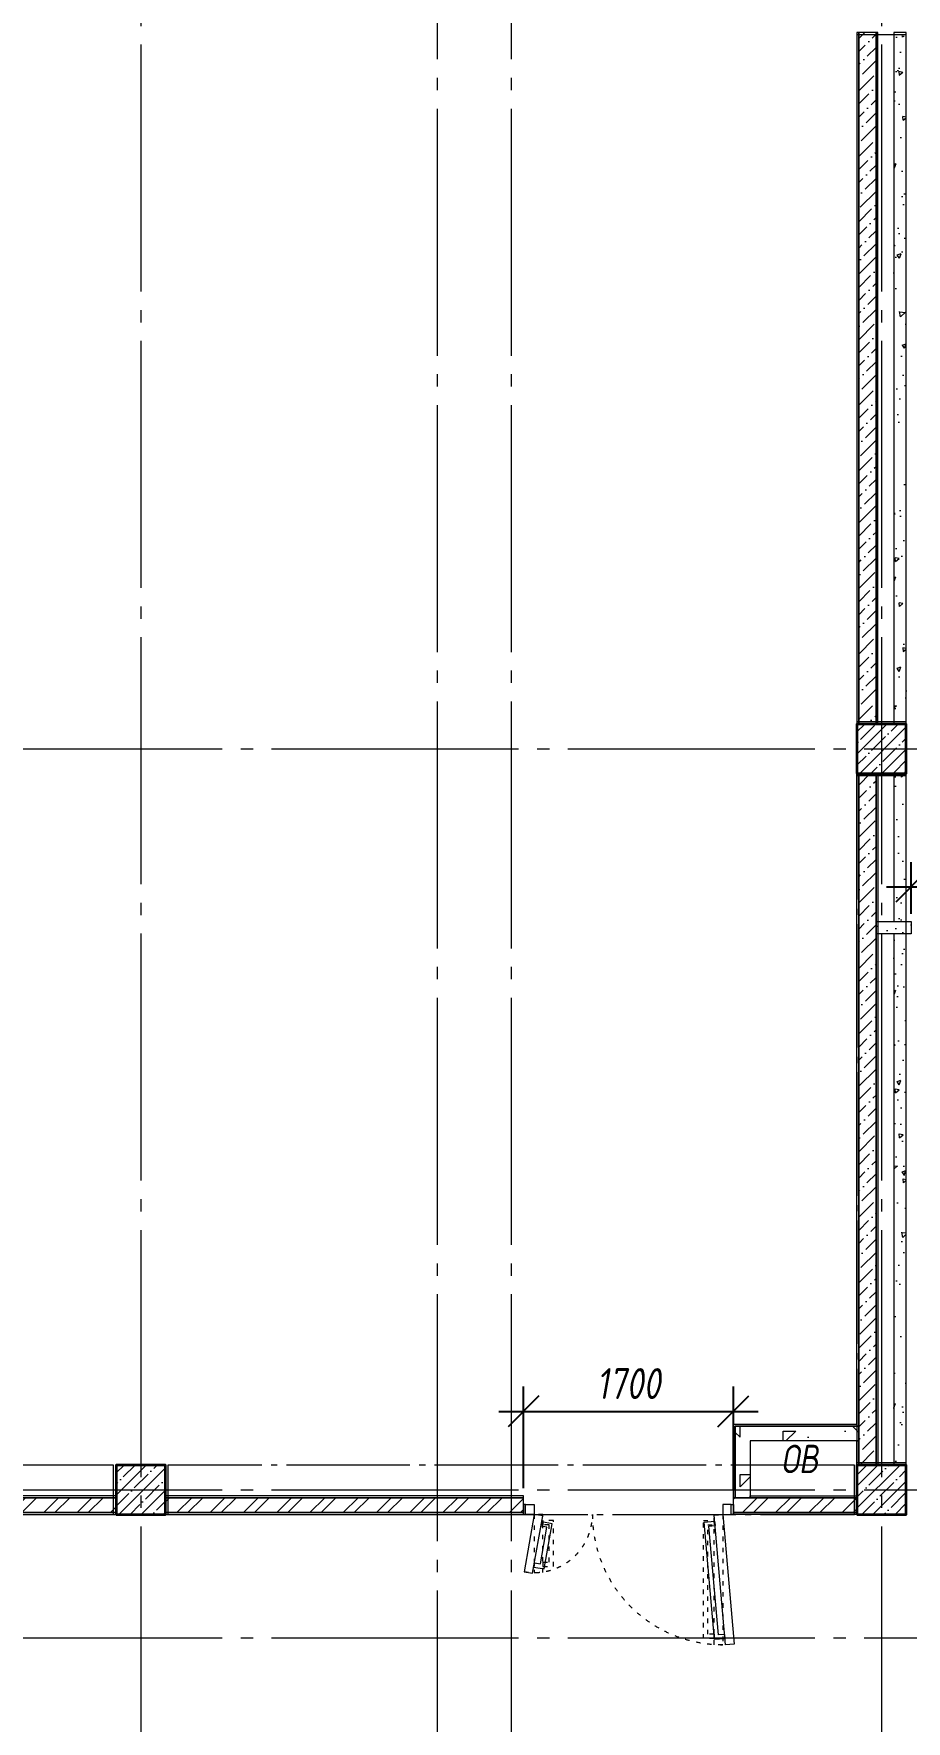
# Model space of a CAD drawing. Header units: millimetres. Extents: x -85420 to 1195317, y -69347 to 470418.
# Drawn here: x 477079 to 484146, y 56901 to 70566 of the extents above; entities that cross this region are included whole.
import ezdxf

# ---------------------------------------------------------------- set-up
doc = ezdxf.new("R2010")
doc.units = ezdxf.units.MM
for name, pattern in [('ACAD_ISO03W100', [30, 12, -18]), ('GOST2.303 6', [12, 8, -1.5, 1, -1.5]), ('ГОСТ 2.303 5', [24, 20, -1.5, 1, -1.5]), ('ГОСТ 2.303 6', [12, 8, -1.5, 1, -1.5]), ('осевая', [50.8, 31.75, -6.35, 6.35, -6.35])]:
    doc.linetypes.add(name, pattern=pattern)
for name, color, linetype, lineweight in [('!М_Отверстия в перекрытиях', 253, 'Continuous', 15), ('!М_Перегородки_пеноблок', 7, 'Continuous', 20), ('!ФС_Ригели_балки', 251, 'ГОСТ 2.303 6', 15), ('+АР_Осевые линии', 252, 'GOST2.303 6', 9), ('+АР_Стены внутренние', 250, 'Continuous', 18), ('АР_Двери', 7, 'Continuous', 0), ('АР_Колонны', 5, 'Continuous', 35), ('АР_колонны штриховка', 193, 'Continuous', 5), ('Колонны', 7, 'Continuous', 25), ('СПДС_+АР_Стены', 250, 'Continuous', 20), ('СПДС_РАЗМЕРЫ', 252, 'Continuous', 0)]:
    doc.layers.add(name, color=color, linetype=linetype, lineweight=lineweight)
doc.layers.add('ОСИ', color=7, linetype='осевая', lineweight=13, true_color=0x999999)
doc.styles.add('ГОСТ 2.304', font='CS_Gost2304.shx', dxfattribs={"oblique": 10})
doc.dimstyles.new('СПДС', dxfattribs={"dimscale": 100, "dimtxt": 2.5, "dimasz": 2.5, "dimexe": 2, "dimexo": 0.625, "dimgap": 1, "dimtad": 1, "dimdec": 0, "dimrnd": 5, "dimtxsty": 'ГОСТ 2.304', "dimblk": 'OBLIQUE', "dimblk1": 'OBLIQUE', "dimblk2": 'OBLIQUE', "dimcen": 2.5, "dimdle": 2, "dimadec": 0, "dimazin": 2, "dimtfac": 0.75, "dimtdec": 4, "dimtmove": 1, "dimatfit": 3, "dimfxl": 1, "dimtfill": 1, "dimtolj": 1, "dimarcsym": 1})
pattern_1 = [(140, (1e-13, 1), (31.878, 364.37), [38.1, -419.1]), (85, (1e-13, 1), (-382.114, -70.487), [30.48, -335.281]), (190.4514, (2.66, 31.36), (-350.236, 293.882), [32.38, -356.18]), (136.184, (-101.6, 1), (84.085, 542.158), [57.15, -628.65]), (186.636, (-94.6, 46.2), (-494.85, 474.81), [48.57, -534.27]), (81.184, (-101.6, 1), (-494.85, 474.81), [45.72, -502.92]), (111, (-76.2, 51.8), (204.53, 303.229), [38.1, -419.1]), (56, (-76.2, 51.8), (-368.376, 123.604), [30.48, -335.28]), (161.4514, (-59.16, 77.07), (-163.846, 426.833), [32.38, -356.18]), (127.5, (1e-13, 1), (-169.11, 6.1772), [0, -331.216, 0, -340.36, 0, -336.55]), (97.5, (1e-13, 1), (-200.361, 133.6393), [0, -194.056, 0, -323.596, 0, -128.27]), (57.5, (1e-13, -112.28), (11.4575, 271.1812), [0, -127, 0, -396.24, 0, -525.78]), (47.5, (1e-13, -163.08), (-50.853, 296.258), [0, -165.1, 0, -263.144, 0, -373.38])]
pattern_2 = [(45, (0, 0), (0, -269.40768), []), (45, (5792.26, -5971.88), (-269.40768, 0), [])]
pattern_3 = [(45, (150, 150), (0, 1000), [141.4, -282.8, 70.7, -424.3, 141.4, -353.61356]), (135, (800, 200), (-1000, 9e-14), [141.4, -212.1, 70.7, -353.6, 141.4, -495.01356]), (63.43495, (0, 0), (5e-08, 1000), [111.8, -447.2, 111.8, -447.234, 0, 0]), (116.56505, (0, 0), (-4e-07, 1000), [111.8, -447.2, 111.8, -447.234, 0, 0]), (0, (0, 100), (0, 1000), [50, -400, 100, -400, 50, 0]), (0, (0, 250), (0, 1000), [-150, 100, -400, 0, -350, 0]), (0, (0, 300), (0, 1000), [-400, 0, -300, 100, -200, 0]), (0, (0, 450), (0, 1000), [-200, 0, -250, 100, -450, 0]), (0, (0, 600), (0, 1000), [-200, 100, -400, 100, -200, 0]), (0, (0, 850), (0, 1000), [-150, 100, -200, 0, -550, 0]), (0, (0, 900), (0, 1000), [-200, 0, -600, 100, -100, 0]), (90, (50, 200), (-1000, 6e-14), [-300, 0, -300, 0, -400, 0]), (90, (150, 0), (-1000, 6e-14), [-150, 100, -400, 0, -350, 0]), (90, (250, 0), (-1000, 6e-14), [-400, 0, -350, 100, -150, 0]), (90, (800, 0), (-1000, 6e-14), [-200, 100, -500, 100, -100, 0]), (90, (100, 100), (-1000, 6e-14), [-300, 0, -350, 0, -350, 0]), (90, (200, 100), (-1000, 6e-14), [-250, 0, -550, 0, -200, 0]), (90, (300, 150), (-1000, 6e-14), [-500, 0, -150, 0, -350, 0]), (90, (350, 50), (-1000, 6e-14), [-450, 0, -200, 0, -250, 0]), (90, (450, 200), (-1000, 6e-14), [-400, 0, -150, 0, -400, 0]), (90, (500, 250), (-1000, 6e-14), [-450, 0, -200, 0, -350, 0]), (90, (550, 0), (-1000, 6e-14), [-600, 0, -250, 0, -150, 0]), (90, (600, 150), (-1000, 6e-14), [-200, 0, -400, 0, -400, 0]), (90, (650, 100), (-1000, 6e-14), [-450, 0, -250, 0, -300, 0]), (90, (700, 50), (-1000, 6e-14), [-400, 0, -300, 0, -300, 0]), (90, (800, 100), (-1000, 6e-14), [-300, 0, -300, 0, -400, 0]), (90, (900, 150), (-1000, 6e-14), [-400, 0, -200, 0, -400, 0]), (90, (950, 200), (-1000, 6e-14), [-150, 0, -600, 0, -250, 0])]
pattern_4 = [(45, (0, 0), (39.774756, 145.840774), [187.5, -40.5, 0, -40.5])]

# ---------------------------------------------------------------- blocks, each defined once
blk = doc.blocks.new('1700-3')
for points in [[(-476, 1526), (-12, 1444), (0, 1513), (-464, 1595)], [(0, -13), (-1051, -105), (-1057, -35), (-6, 57)]]:
    blk.add_lwpolyline(points, close=True)
at = {"linetype": 'ACAD_ISO03W100', "ltscale": 3}
for points in [[(-471, 1443), (0, 1443), (0, 1513), (-471, 1513)], [(0, -13), (-1055, -13), (-1055, 57), (0, 57)]]:
    blk.add_lwpolyline(points, close=True, dxfattribs=at)
for points in [[(-392, 1511), (-427, 1517), (-441, 1434), (-76, 1369), (-61, 1453), (-96, 1459)], [(-392, 1511), (-401, 1462), (-104, 1410), (-96, 1459)], [(80, 1600), (0, 1600), (0, 1583), (80, 1583), (80, 1600)], [(0, 1583), (80, 1583), (80, 1513), (50, 1513), (50, 1513), (0, 1513), (0, 1583)], [(-972, -28), (-1007, -31), (-1014, 54), (-63, 137), (-56, 52), (-91, 49)], [(-972, -28), (-976, 22), (-95, 99), (-91, 49)], [(0, -83), (80, -83), (80, -13), (50, -13), (50, -13), (0, -13), (0, -83)], [(80, -100), (0, -100), (0, -83), (80, -83), (80, -100)]]:
    blk.add_lwpolyline(points)
for points in [[(-386, 1443), (-421, 1443), (-421, 1358), (-50, 1358), (-50, 1443), (-85, 1443)], [(-386, 1443), (-386, 1393), (-85, 1393), (-85, 1443)], [(-970, 57), (-1005, 57), (-1005, 142), (-50, 142), (-50, 57), (-85, 57)], [(-970, 57), (-970, 107), (-85, 107), (-85, 57)]]:
    blk.add_lwpolyline(points, dxfattribs=at)
for centre, radius, start, end in [((0, 1513), 471, 170, 270), ((0, -13), 1055, 90, 181.2023)]:
    blk.add_arc(centre, radius, start, end, dxfattribs=at)
blk = doc.blocks.new('_Oblique')
at = {"color": 0, "linetype": 'ByBlock', "lineweight": -2}
blk.add_line((-0.5, -0.5), (0.5, 0.5), dxfattribs=at)
blk = doc.blocks.new('*D382')
at = {"layer": 'Defpoints', "color": 0, "ltscale": 100, "transparency": 16777216}
for p in [(482746, 59411), (481046, 58726), (482746, 58711)]:
    blk.add_point(p, dxfattribs=at)
at = {"layer": 'СПДС_РАЗМЕРЫ', "color": 0, "lineweight": -2, "ltscale": 100, "transparency": 16777216}
for p, q in [((481046, 58789), (481046, 59611)), ((482746, 58774), (482746, 59611)), ((480846, 59411), (482946, 59411))]:
    blk.add_line(p, q, dxfattribs=at)
at = {"layer": 'СПДС_РАЗМЕРЫ', "color": 0, "lineweight": -2, "ltscale": 100, "transparency": 16777216, "xscale": 250, "yscale": 250, "zscale": 250, "rotation": 180}
blk.add_blockref('_Oblique', (481046, 59411), dxfattribs=at)
at = {"layer": 'СПДС_РАЗМЕРЫ', "color": 0, "lineweight": -2, "ltscale": 100, "transparency": 16777216, "xscale": 250, "yscale": 250, "zscale": 250}
blk.add_blockref('_Oblique', (482746, 59411), dxfattribs=at)
at = {"layer": 'СПДС_РАЗМЕРЫ', "color": 0, "ltscale": 100, "transparency": 16777216, "insert": (481896, 59636), "char_height": 250, "attachment_point": 5, "style": 'ГОСТ 2.304', "bg_fill": 3, "box_fill_scale": 1.1, "bg_fill_color": 256, "bg_fill_true_color": 13158600, "bg_fill_transparency": 0}
blk.add_mtext('\\A1;1700', dxfattribs=at)
blk = doc.blocks.new('*D295')
at = {"layer": 'Defpoints', "color": 0, "ltscale": 100, "transparency": 16777216}
for p in [(485287, 63659), (484186, 63378), (485287, 63378)]:
    blk.add_point(p, dxfattribs=at)
at = {"layer": 'СПДС_РАЗМЕРЫ', "color": 0, "lineweight": -2, "ltscale": 100, "transparency": 16777216}
for p, q in [((484186, 63441), (484186, 63859)), ((485287, 63441), (485287, 63859)), ((483986, 63659), (485487, 63659))]:
    blk.add_line(p, q, dxfattribs=at)
at = {"layer": 'СПДС_РАЗМЕРЫ', "color": 0, "lineweight": -2, "ltscale": 100, "transparency": 16777216, "xscale": 250, "yscale": 250, "zscale": 250, "rotation": 180}
blk.add_blockref('_Oblique', (484186, 63659), dxfattribs=at)
at = {"layer": 'СПДС_РАЗМЕРЫ', "color": 0, "lineweight": -2, "ltscale": 100, "transparency": 16777216, "xscale": 250, "yscale": 250, "zscale": 250}
blk.add_blockref('_Oblique', (485287, 63659), dxfattribs=at)
at = {"layer": 'СПДС_РАЗМЕРЫ', "color": 0, "ltscale": 100, "transparency": 16777216, "insert": (484737, 63884), "char_height": 250, "attachment_point": 5, "style": 'ГОСТ 2.304', "bg_fill": 3, "box_fill_scale": 1.1, "bg_fill_color": 256, "bg_fill_true_color": 13158600, "bg_fill_transparency": 0}
blk.add_mtext('\\A1;1100', dxfattribs=at)
blk = doc.blocks.new('*U264')
at = {"lineweight": 15}
h = blk.add_hatch(dxfattribs=at)
h.set_pattern_fill('AR-CONC', color=256, scale=2, angle=90)
h.set_pattern_definition(pattern_1)
h.paths.add_polyline_path([(100, 1198), (100, 0), (0, 0), (0, 1198)])
at = {"linetype": 'ByBlock', "ltscale": 100, "transparency": 33554687}
blk.add_lwpolyline([(0, 0), (0, 1198), (100, 1198), (100, 0)], close=True, dxfattribs=at)
blk = doc.blocks.new('*U261')
at = {"lineweight": 15}
h = blk.add_hatch(dxfattribs=at)
h.set_pattern_fill('AR-CONC', color=256, scale=2, angle=180)
h.set_pattern_definition([(230, (-1, 6e-14), (-364.37, 31.88), [38.1, -419.1]), (175, (-1, 6e-14), (70.5, -382.1), [30.48, -335.28]), (280.45, (-31.36, 2.66), (-293.9, -350.24), [32.38, -356.18]), (226.18, (-1, -101.6), (-542.16, 84.1), [57.15, -628.65]), (276.64, (-46.2, -94.6), (-474.8, -494.85), [48.57, -534.27]), (171.18, (-1, -101.6), (-474.8, -494.85), [45.72, -502.92]), (201, (-51.8, -76.2), (-303.23, 204.53), [38.1, -419.1]), (146, (-51.8, -76.2), (-123.6, -368.38), [30.48, -335.28]), (251.45, (-77.07, -59.16), (-426.83, -163.85), [32.38, -356.18]), (217.5, (-1, 6e-14), (-6.18, -169.11), [0, -331.216, 0, -340.36, 0, -336.55]), (187.5, (-1, 6e-14), (-133.64, -200.36), [0, -194.056, 0, -323.596, 0, -128.27]), (147.5, (112.28, 4e-14), (-271.18, 11.457), [0, -127, 0, -396.24, 0, -525.78]), (137.5, (163.08, 4e-14), (-296.26, -50.85), [0, -165.1, 0, -263.144, 0, -373.38])])
edge = h.paths.add_edge_path()
edge.add_line((0, 0), (-285, 0))
edge.add_line((0, -100), (0, 0))
edge.add_line((-285, -100), (0, -100))
edge.add_line((-285, 0), (-285, -100))
at = {"linetype": 'ByBlock', "ltscale": 100, "transparency": 33554687}
blk.add_lwpolyline([(0, 0), (-285, 0), (-285, -100), (0, -100)], close=True, dxfattribs=at)
blk = doc.blocks.new('*U265')
at = {"lineweight": 15}
h = blk.add_hatch(dxfattribs=at)
h.set_pattern_fill('AR-CONC', color=256, scale=2, angle=90)
h.set_pattern_definition(pattern_1)
h.paths.add_polyline_path([(100, 5600), (100, 0), (0, 0), (0, 5600)])
at = {"linetype": 'ByBlock', "ltscale": 100, "transparency": 33554687}
blk.add_lwpolyline([(0, 0), (0, 5600), (100, 5600), (100, 0)], close=True, dxfattribs=at)
blk = doc.blocks.new('*U263')
at = {"lineweight": 15}
h = blk.add_hatch(dxfattribs=at)
h.set_pattern_fill('AR-CONC', color=256, scale=2, angle=90)
h.set_pattern_definition(pattern_1)
h.paths.add_polyline_path([(100, 4302), (100, 0), (0, 0), (0, 4302)])
at = {"linetype": 'ByBlock', "ltscale": 100, "transparency": 33554687}
blk.add_lwpolyline([(0, 0), (0, 4302), (100, 4302), (100, 0)], close=True, dxfattribs=at)
blk = doc.blocks.new('Колонна 400х400')
at = {"layer": 'АР_колонны штриховка'}
h = blk.add_hatch(dxfattribs=at)
h.set_pattern_fill('ANSI35', color=256, scale=20)
h.set_pattern_definition([(45, (-139655.88, -114865.3), (-89.80256, 89.80256), []), (45, (-139566.07, -114865.3), (-89.80256, 89.80256), [158.75, -31.75, 0, -31.75])])
h.paths.add_polyline_path([(0, 0), (400, 0), (400, 400), (0, 400)])
at = {"layer": 'АР_Колонны'}
blk.add_lwpolyline([(0, 0), (400, 0), (400, 400), (0, 400)], close=True, dxfattribs=at)
blk = doc.blocks.new('*U49')
at = {"linetype": 'ГОСТ 2.303 5', "ltscale": 50}
blk.add_lwpolyline([(5560, 400), (0, 400), (0, 0), (5560, 0)], close=True, dxfattribs=at)
blk = doc.blocks.new('*U51')
at = {"linetype": 'ГОСТ 2.303 5', "ltscale": 50}
blk.add_lwpolyline([(5560, 400), (0, 400), (0, 0), (5560, 0)], close=True, dxfattribs=at)
blk = doc.blocks.new('Из_буфера30619')
at = {"rotation": 270}
for p in [(41580, -20), (41580, -6020)]:
    blk.add_blockref('*U51', p, dxfattribs=at)
for p in [(30000, -12000), (36000, -12000)]:
    blk.add_blockref('*U49', p)
blk = doc.blocks.new('A$C314F1C93')
at = {"layer": '+АР_Осевые линии', "linetype": 'ГОСТ 2.303 5', "lineweight": 0, "ltscale": 100}
for p, q in [((47540, 64752.7), (47540, -9752.2)), ((53540, 64752.7), (53540, -9752.2)), ((49940, 64233), (49940, -9232.6)), ((50540, 64233), (50540, -9232.6))]:
    blk.add_line(p, q, dxfattribs=at)
for points in [[(-4200, 49450), (75280, 49450)], [(-4200, 43450), (75280, 43450)], [(-4200, 42250), (75280, 42250)]]:
    blk.add_lwpolyline(points, dxfattribs=at)

msp = doc.modelspace()

# ---------------------------------------------------------------- block references
at = {"layer": 'ОСИ', "ltscale": 40}
msp.add_blockref('A$C314F1C93', (430406.4, 15326.4, 0), dxfattribs=at)

# ---------------------------------------------------------------- next in the draw order: hatches: boundary and pattern name
at = {"layer": '+АР_Стены внутренние', "lineweight": 0, "ltscale": 100}
h = msp.add_hatch(dxfattribs=at)
h.set_pattern_fill('БЕТОН И ИЗДЕЛИЯ ИЗ НЕГО', color=256, scale=30, style=0, pattern_type=2)
h.set_pattern_definition(pattern_4)
h.paths.add_polyline_path([(483761.4, 70576.4), (483761.4, 64976.4), (483901.4, 64976.4), (483901.4, 70576.4)], flags=0)
h = msp.add_hatch(dxfattribs=at)
h.set_pattern_fill('БЕТОН И ИЗДЕЛИЯ ИЗ НЕГО', color=256, scale=30, style=0, pattern_type=2)
h.set_pattern_definition(pattern_4)
h.paths.add_polyline_path([(483761.4, 64576.4), (483761.4, 58976.4), (483901.4, 58976.4), (483901.4, 64576.4)], flags=0)
at = {"layer": 'СПДС_+АР_Стены', "lineweight": 15, "ltscale": 100}
h = msp.add_hatch(dxfattribs=at)
h.set_pattern_fill('КИРПИЧ', color=1, scale=20, style=0, pattern_type=2)
h.set_pattern_definition(pattern_2)
h.paths.add_polyline_path([(472146.4, 58591.4), (477746.4, 58591.4), (477746.4, 58711.4), (472146.4, 58711.4)], flags=0)

# ---------------------------------------------------------------- next in the draw order: linework, layer by layer
at = {"layer": '+АР_Стены внутренние', "ltscale": 100}
for points in [[(483761.4, 64976.4), (483761.4, 70576.4), (483746.4, 70576.4), (483746.4, 64976.4), (483761.4, 64976.4)], [(483761.4, 70576.4), (483761.4, 64976.4), (483901.4, 64976.4), (483901.4, 70576.4), (483761.4, 70576.4)], [(483901.4, 70576.4), (483901.4, 64976.4), (483916.4, 64976.4), (483916.4, 70576.4), (483901.4, 70576.4)], [(483761.4, 64576.4), (483901.4, 64576.4), (483901.4, 58976.4), (483761.4, 58976.4), (483761.4, 64576.4)], [(483901.4, 64576.4), (483916.4, 64576.4), (483916.4, 58976.4), (483901.4, 58976.4), (483901.4, 64576.4)], [(483761.4, 58976.4), (483746.4, 58976.4), (483746.4, 59171.4), (483761.4, 59171.4), (483761.4, 58976.4)]]:
    msp.add_lwpolyline(points, close=True, dxfattribs=at)
msp.add_lwpolyline([(483746.4, 59306.4), (483746.4, 64576.4), (483761.4, 64576.4), (483761.4, 59291.4), (483746.4, 59291.4)], dxfattribs=at)
at = {"layer": 'СПДС_+АР_Стены', "ltscale": 100}
for points in [[(472146.4, 58711.4), (477746.4, 58711.4), (477746.4, 58726.4), (472146.4, 58726.4), (472146.4, 58711.4)], [(472146.4, 58591.4), (477746.4, 58591.4), (477746.4, 58711.4), (472146.4, 58711.4), (472146.4, 58591.4)], [(477746.4, 58591.4), (472146.4, 58591.4), (472146.4, 58576.4), (477746.4, 58576.4), (477746.4, 58591.4)], [(481046.4, 58591.4), (478146.4, 58591.4), (478146.4, 58576.4), (481046.4, 58576.4), (481046.4, 58591.4)], [(482746.4, 58591.4), (483746.4, 58591.4), (483746.4, 58576.4), (482746.4, 58576.4), (482746.4, 58591.4)]]:
    msp.add_lwpolyline(points, close=True, dxfattribs=at)

# ---------------------------------------------------------------- next in the draw order: block references
at = {"layer": '!М_Перегородки_пеноблок', "xscale": -1}
for name, p in [('*U265', (484146.4, 64976.4, 0)), ('*U264', (484146.4, 63378.3, 0)), ('*U261', (483901.4, 63378.3, 0)), ('*U263', (484146.4, 58976.4, 0))]:
    msp.add_blockref(name, p, dxfattribs=at)
at = {"layer": '!ФС_Ригели_балки'}
msp.add_blockref('Из_буфера30619', (442166.4, 70576.4, 0), dxfattribs=at)
at = {"layer": 'Колонны'}
for p in [(483746.4, 64576.4, 0), (477746.4, 58576.4, 0), (483746.4, 58576.4, 0)]:
    msp.add_blockref('Колонна 400х400', p, dxfattribs=at)

# ---------------------------------------------------------------- next in the draw order: texts
at = {"layer": '!М_Отверстия в перекрытиях', "ltscale": 50, "insert": (483281.4, 59025.4), "char_height": 230, "width": 930, "attachment_point": 5, "line_spacing_factor": 0.648, "style": 'ГОСТ 2.304'}
msp.add_mtext('ОВ', dxfattribs=at)

# ---------------------------------------------------------------- next in the draw order: dimensions: what is measured, and where the dimension line sits
at = {"layer": 'СПДС_РАЗМЕРЫ', "ltscale": 100}
for base, p1, p2, picture, middle in [((485287.4, 63659, 0), (484186.4, 63378.3, 0), (485287.4, 63378.3, 0), '*D295', (484736.9, 63884, 0)), ((482746.4, 59411.4, 0), (481046.4, 58726.4, 0), (482746.4, 58711.4, 0), '*D382', (481896.4, 59636.4, 0))]:
    dim = msp.add_linear_dim(base=base, p1=p1, p2=p2, dimstyle='СПДС', dxfattribs=at)
    dim.commit()
    dim.dimension.update_dxf_attribs({"geometry": picture, "text_midpoint": middle})

# ---------------------------------------------------------------- next in the draw order: hatches: boundary and pattern name
at = {"layer": '!М_Перегородки_пеноблок', "ltscale": 100}
h = msp.add_hatch(dxfattribs=at)
h.set_pattern_fill('БЕТОННАЯ ПОДГОТОВКА', color=256, scale=100, style=0, pattern_type=2)
h.set_pattern_definition(pattern_3)
h.paths.add_polyline_path([(482761.4, 58711.4), (482761.4, 59291.4), (482881.4, 59171.4), (482881.4, 58711.4)], flags=0)
h = msp.add_hatch(dxfattribs=at)
h.set_pattern_fill('БЕТОННАЯ ПОДГОТОВКА', color=256, scale=100, style=0, pattern_type=2)
h.set_pattern_definition(pattern_3)
h.paths.add_polyline_path([(482761.4, 59291.4), (483761.4, 59291.4), (483761.4, 59171.4), (482881.4, 59171.4)], flags=0)
at = {"layer": 'СПДС_+АР_Стены', "lineweight": 15, "ltscale": 100}
h = msp.add_hatch(dxfattribs=at)
h.set_pattern_fill('КИРПИЧ', color=1, scale=20, style=0, pattern_type=2)
h.set_pattern_definition(pattern_2)
h.paths.add_polyline_path([(478146.4, 58591.4), (481046.4, 58591.4), (481046.4, 58711.4), (478146.4, 58711.4)], flags=0)
h = msp.add_hatch(dxfattribs=at)
h.set_pattern_fill('КИРПИЧ', color=1, scale=20, style=0, pattern_type=2)
h.set_pattern_definition(pattern_2)
h.paths.add_polyline_path([(482746.4, 58711.4), (483746.4, 58711.4), (483746.4, 58591.4), (482746.4, 58591.4)], flags=0)

# ---------------------------------------------------------------- next in the draw order: linework, layer by layer
at = {"layer": '!М_Перегородки_пеноблок', "ltscale": 100}
for points in [[(482746.4, 58711.4), (482746.4, 59306.4)], [(482746.4, 59306.4), (483746.4, 59306.4)], [(483761.4, 59306.4), (483761.4, 59291.4), (482761.4, 59291.4)], [(482881.4, 59171.4), (482881.4, 58711.4), (482761.4, 58711.4), (482761.4, 59291.4)], [(482761.4, 59291.4), (482761.4, 58726.4)], [(482761.4, 59291.4), (483761.4, 59291.4), (483761.4, 59171.4), (482881.4, 59171.4)]]:
    msp.add_lwpolyline(points, dxfattribs=at)
at = {"layer": 'СПДС_+АР_Стены', "ltscale": 100}
for points in [[(478146.4, 58711.4), (481046.4, 58711.4), (481046.4, 58726.4), (478146.4, 58726.4), (478146.4, 58711.4)], [(478146.4, 58591.4), (481046.4, 58591.4), (481046.4, 58711.4), (478146.4, 58711.4), (478146.4, 58591.4)], [(482746.4, 58711.4), (483746.4, 58711.4), (483746.4, 58591.4), (482746.4, 58591.4)], [(482881.4, 58726.4), (483746.4, 58726.4), (483746.4, 58711.4), (482881.4, 58711.4), (482881.4, 58726.4)]]:
    msp.add_lwpolyline(points, close=True, dxfattribs=at)
msp.add_lwpolyline([(482761.4, 58726.4), (482761.4, 58711.4), (482746.4, 58711.4)], dxfattribs=at)

# ---------------------------------------------------------------- next in the draw order: block references
at = {"layer": 'АР_Двери', "lineweight": 30, "ltscale": 100, "rotation": 89.99999999999999}
msp.add_blockref('1700-3', (482646.4, 58576.4, 0), dxfattribs=at)

doc.saveas('drawing.dxf')
